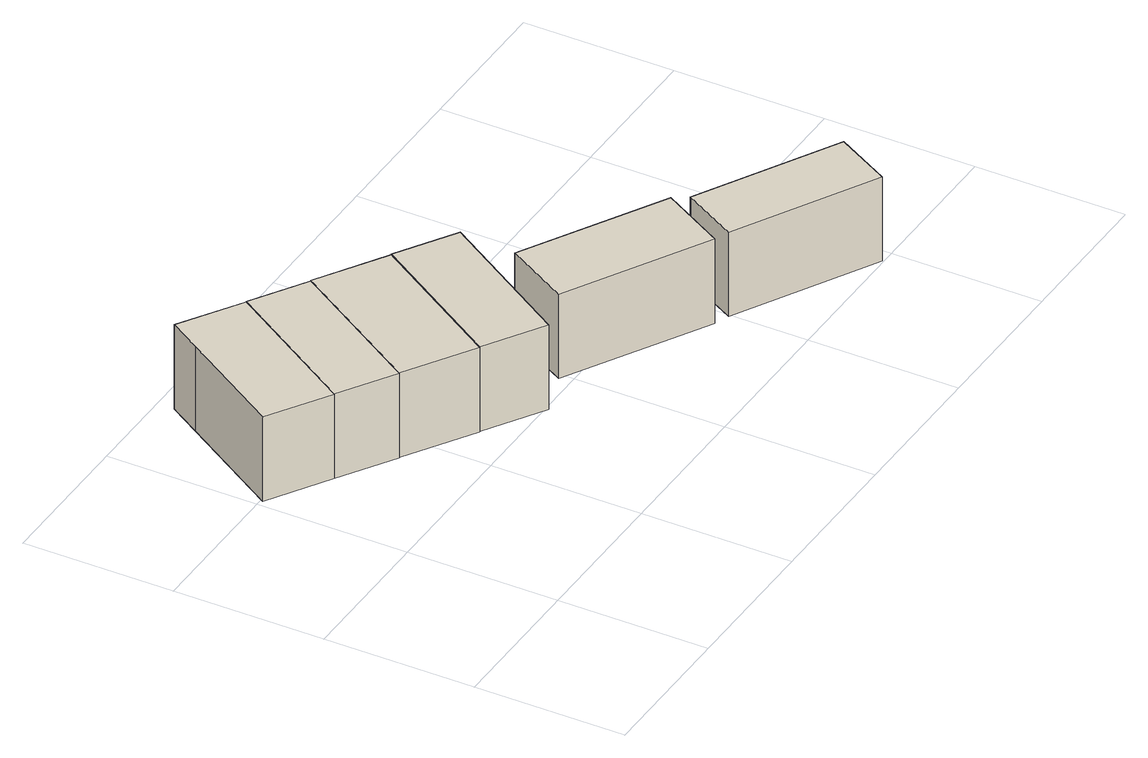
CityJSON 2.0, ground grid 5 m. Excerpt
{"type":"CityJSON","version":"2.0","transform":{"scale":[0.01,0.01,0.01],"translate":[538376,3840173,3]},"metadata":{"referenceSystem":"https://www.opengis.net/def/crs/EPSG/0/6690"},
"CityObjects":{
"building1":{"type":"Building","attributes":{"class":"3001","BuildingDetailAttribute.specifiedBuildingCoverageRate":0.6,"BuildingDetailAttribute.surveyYear":2017,"BuildingHighTideRiskAttribute.description":"1","BuildingHighTideRiskAttribute.rank":"2","BuildingHighTideRiskAttribute.depth":1.65,"BuildingIDAttribute.prefecture":"27","BuildingIDAttribute.city":"27113"},"geometry":[{"type":"Solid","lod":"1","boundaries":[[[[0,1,2,3,4]],[[3,5,6,4]],[[2,7,5,3]],[[1,8,7,2]],[[0,9,8,1]],[[4,6,9,0]],[[5,7,8,9,6]]]]}]},
"building2":{"type":"Building","attributes":{"class":"3001","BuildingDetailAttribute.specifiedBuildingCoverageRate":0.6,"BuildingDetailAttribute.surveyYear":2017,"BuildingHighTideRiskAttribute.description":"1","BuildingHighTideRiskAttribute.rank":"2","BuildingHighTideRiskAttribute.depth":1.65,"BuildingIDAttribute.prefecture":"27","BuildingIDAttribute.city":"27113"},"geometry":[{"type":"Solid","lod":"1","boundaries":[[[[10,11,12,13]],[[12,14,15,13]],[[11,16,14,12]],[[10,17,16,11]],[[13,15,17,10]],[[14,16,17,15]]]]}]},
"building3":{"type":"Building","attributes":{"class":"3001","BuildingDetailAttribute.specifiedBuildingCoverageRate":0.6,"BuildingDetailAttribute.surveyYear":2017,"BuildingHighTideRiskAttribute.description":"1","BuildingHighTideRiskAttribute.rank":"2","BuildingHighTideRiskAttribute.depth":1.65,"BuildingIDAttribute.prefecture":"27","BuildingIDAttribute.city":"27113"},"geometry":[{"type":"Solid","lod":"1","boundaries":[[[[18,19,20,21]],[[20,22,23,21]],[[19,24,22,20]],[[18,25,24,19]],[[21,23,25,18]],[[22,24,25,23]]]]}]},
"building4":{"type":"Building","attributes":{"class":"3001","BuildingDetailAttribute.specifiedBuildingCoverageRate":0.6,"BuildingDetailAttribute.surveyYear":2017,"BuildingHighTideRiskAttribute.description":"1","BuildingHighTideRiskAttribute.rank":"2","BuildingHighTideRiskAttribute.depth":1.65,"BuildingIDAttribute.prefecture":"27","BuildingIDAttribute.city":"27113"},"geometry":[{"type":"Solid","lod":"1","boundaries":[[[[26,27,28,29]],[[28,30,31,29]],[[27,32,30,28]],[[26,33,32,27]],[[29,31,33,26]],[[30,32,33,31]]]]}]},
"building5":{"type":"Building","attributes":{"class":"3001","BuildingDetailAttribute.specifiedBuildingCoverageRate":0.6,"BuildingDetailAttribute.surveyYear":2017,"BuildingHighTideRiskAttribute.description":"1","BuildingHighTideRiskAttribute.rank":"2","BuildingHighTideRiskAttribute.depth":1.71,"BuildingIDAttribute.prefecture":"27","BuildingIDAttribute.city":"27113"},"geometry":[{"type":"Solid","lod":"1","boundaries":[[[[34,35,36,37]],[[36,38,39,37]],[[35,40,38,36]],[[34,41,40,35]],[[37,39,41,34]],[[38,40,41,39]]]]}]},
"building6":{"type":"Building","attributes":{"class":"3001","BuildingDetailAttribute.specifiedBuildingCoverageRate":0.6,"BuildingDetailAttribute.surveyYear":2017,"BuildingHighTideRiskAttribute.description":"1","BuildingHighTideRiskAttribute.rank":"2","BuildingHighTideRiskAttribute.depth":1.71,"BuildingIDAttribute.prefecture":"27","BuildingIDAttribute.city":"27113"},"geometry":[{"type":"Solid","lod":"1","boundaries":[[[[42,43,44,45]],[[44,46,47,45]],[[43,48,46,44]],[[42,49,48,43]],[[45,47,49,42]],[[46,48,49,47]]]]}]}
},
"vertices":[
[224,866,90],[22,993,90],[239,1337,90],[306,1444,90],[508,1317,90],[306,1444,390],[508,1317,390],[239,1337,390],[22,993,390],[224,866,390],
[406,751,91],[224,866,91],[508,1317,91],[690,1203,91],[508,1317,391],[690,1203,391],[224,866,391],[406,751,391],
[631,609,93],[406,751,93],[690,1203,93],[916,1061,93],[690,1203,393],[916,1061,393],[406,751,393],[631,609,393],
[916,1061,95],[1110,939,95],[825,487,95],[631,609,95],[825,487,395],[631,609,395],[1110,939,395],[916,1061,395],
[970,534,99],[1090,747,99],[1554,485,99],[1434,272,99],[1554,485,399],[1434,272,399],[1090,747,399],[970,534,399],
[1490,257,93],[1592,441,93],[2052,187,93],[1951,3,93],[2052,187,393],[1951,3,393],[1592,441,393],[1490,257,393]
]}
